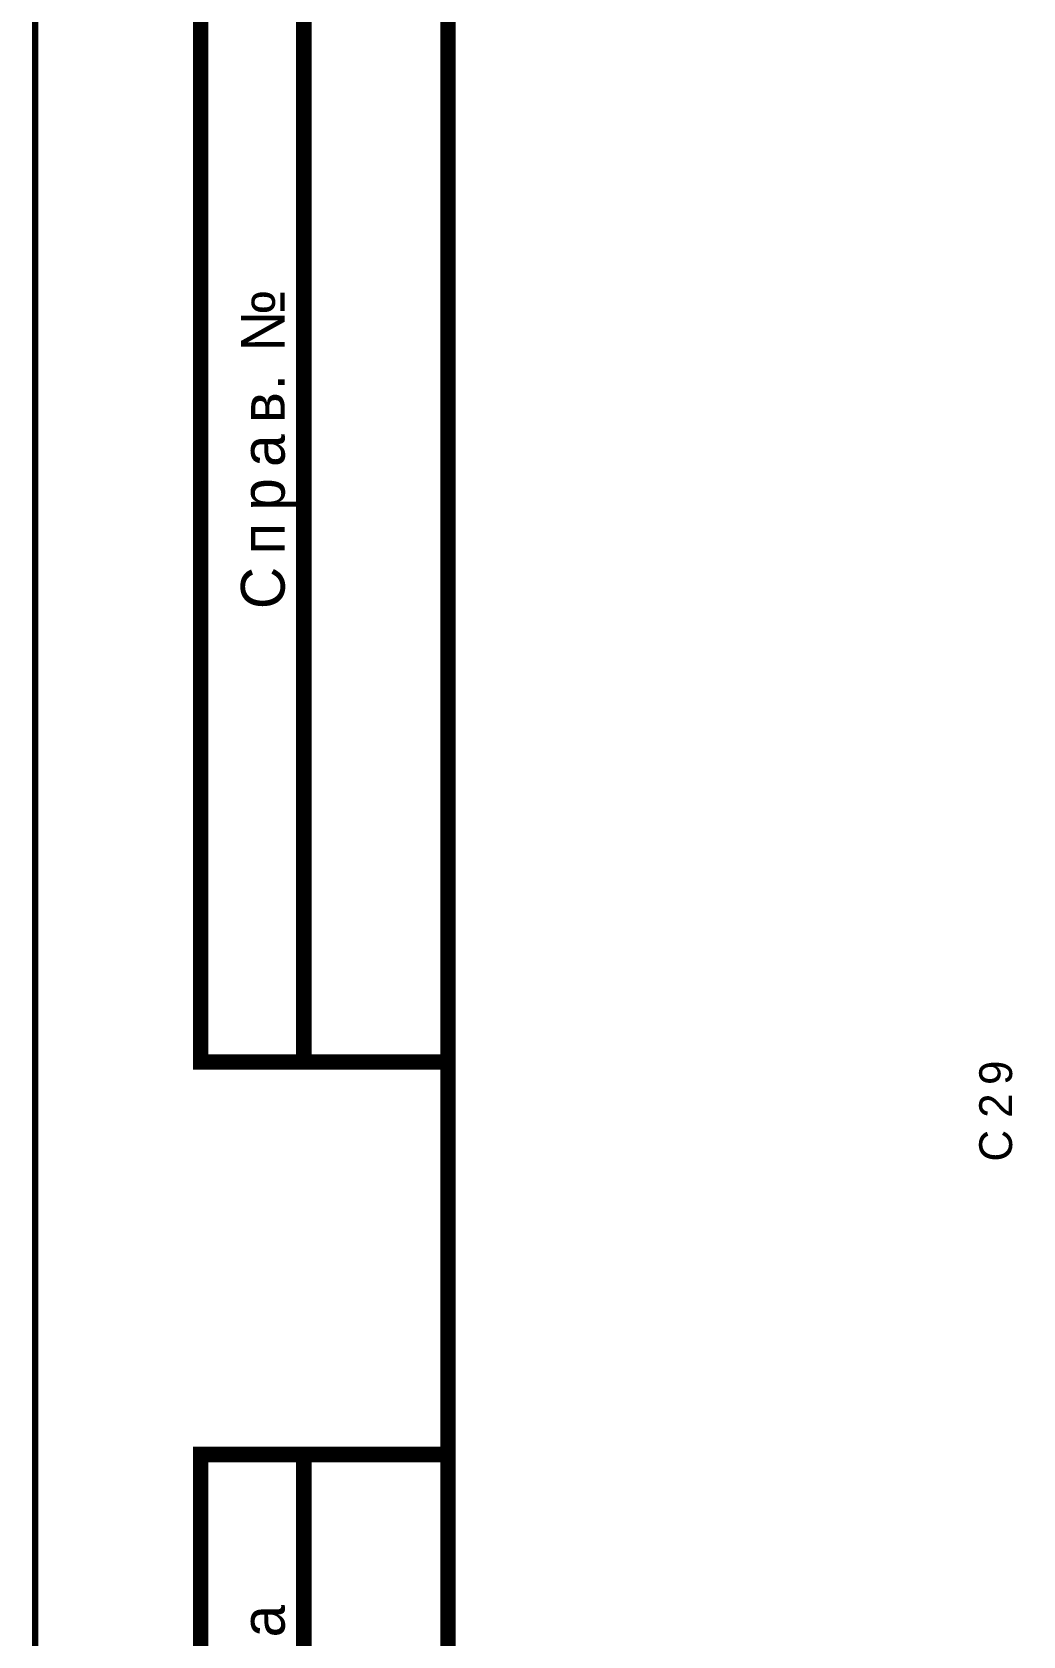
# Model space of a CAD drawing. Header units: millimetres. Extents: x 0 to 420, y 0 to 297.
# Drawn here: x -0.1 to 47.9, y 144.2 to 221.9 of the extents above; entities that cross this region are included whole.
import ezdxf

# ---------------------------------------------------------------- set-up
doc = ezdxf.new("R2010")
doc.units = ezdxf.units.MM
doc.layers.add('Sheet', color=255, linetype='Continuous')

msp = doc.modelspace()

# ---------------------------------------------------------------- linework, layer by layer
at = {"layer": 'Sheet'}
for points, const_width in [([(0.099, 297), (419.901, 297), (419.901, 0), (0.099, 0), (0.099, 297)], 0.3), ([(0.099, 297), (419.901, 297), (419.901, 0), (0.099, 0), (0.099, 297)], 0.3), ([(0.099, 297), (0.099, 0), (419.901, 0), (419.901, 297), (0.099, 297), (0.099, 297)], 0.0991), ([(0.099, 297), (0.099, 0), (419.901, 0), (419.901, 297), (0.099, 297), (0.099, 297)], 0.0991), ([(8.11, 291.999), (20.093, 291.999), (20.093, 171.997), (8.11, 171.997), (8.11, 291.999)], 0.749), ([(20.093, 291.999), (414.919, 291.999), (414.919, 7.998), (20.093, 7.998), (20.093, 291.999)], 0.749), ([(8.11, 152.987), (20.093, 152.987), (20.093, 7.998), (8.11, 7.998), (8.11, 152.987)], 0.749)]:
    msp.add_lwpolyline(points, close=True, dxfattribs=dict(at, const_width=const_width))
at = {"layer": 'Sheet', "const_width": 0.749}
for points in [[(13.108, 171.997), (13.108, 291.999)], [(13.108, 152.987), (13.108, 7.998)]]:
    msp.add_lwpolyline(points, dxfattribs=at)

# ---------------------------------------------------------------- texts
at = {"layer": 'Sheet'}
for s, height, p in [('№', 2.12, (12.182, 206.39)), ('.', 2.12, (12.182, 204.535)), ('в', 2.12, (12.182, 202.946)), ('а', 2.12, (12.182, 200.826)), ('р', 2.12, (12.182, 198.707)), ('п', 2.12, (12.182, 196.587)), ('С', 2.12, (12.182, 193.938)), ('9', 1.59, (47.402, 170.888)), ('2', 1.59, (47.402, 169.298)), ('C', 1.59, (47.402, 167.178)), ('а', 2.12, (12.182, 144.128))]:
    msp.add_text(s, height=height, rotation=90, dxfattribs=at).set_placement(p)

doc.saveas('drawing.dxf')
